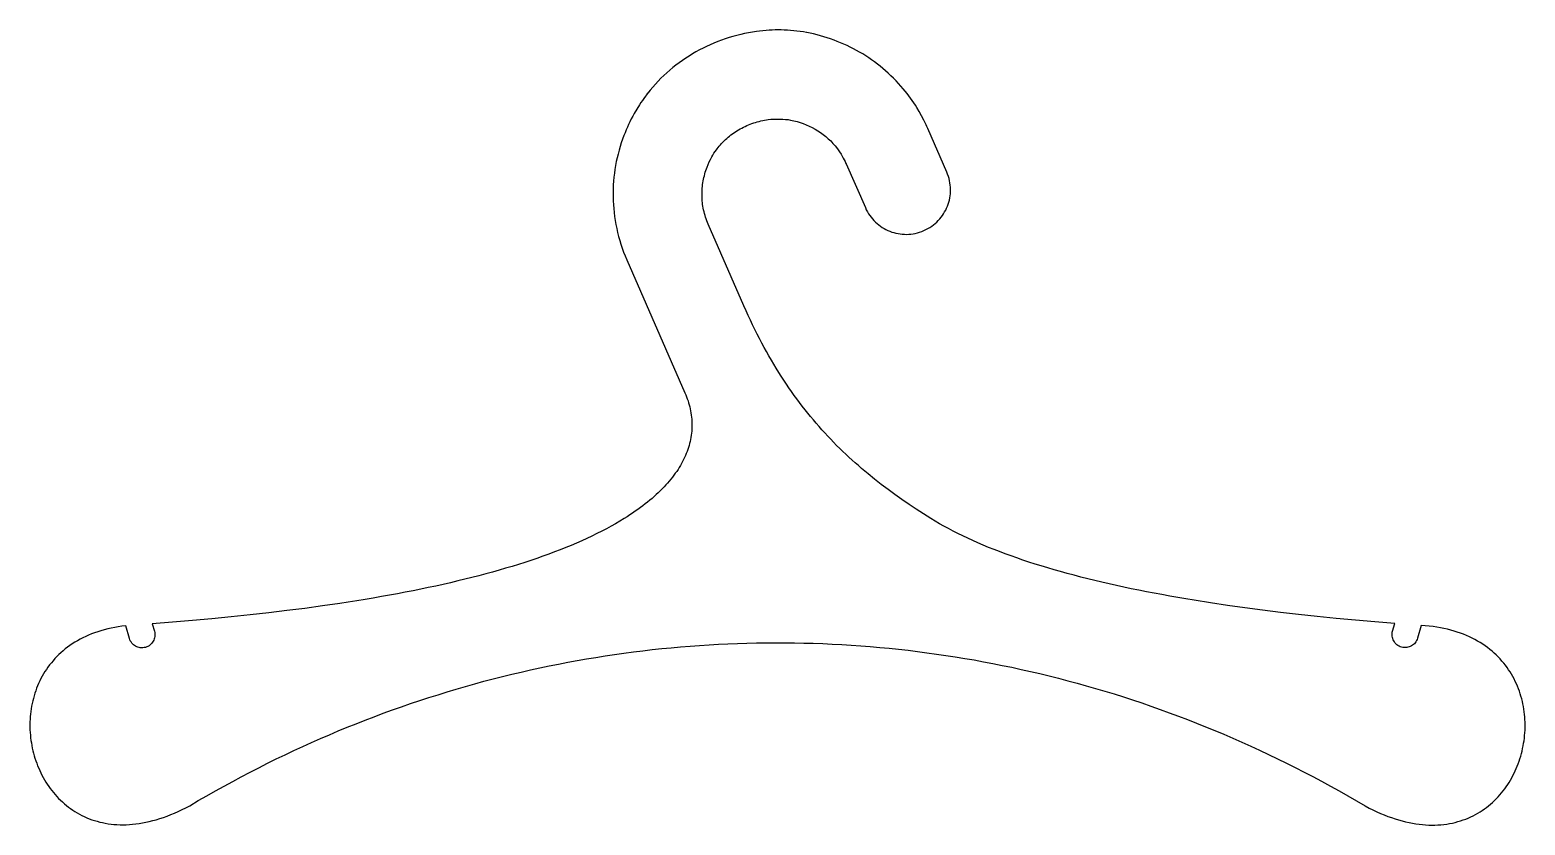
# Model space of a CAD drawing. Extents: x 27 to 2943, y 104 to 2866.
# Drawn here: x 1084.2 to 1364.2, y 966.6 to 1115.4 of the extents above; entities that cross this region are included whole.
import ezdxf

# ---------------------------------------------------------------- set-up
doc = ezdxf.new("R2010")
doc.units = 0
doc.layers.add('IMPORT_-_HANGER_PACK_EPS', color=18, linetype='CONTINUOUS')

msp = doc.modelspace()

# ---------------------------------------------------------------- linework, layer by layer
at = {"layer": 'IMPORT_-_HANGER_PACK_EPS'}
msp.add_lwpolyline([(1102.14, 1003.88), (1101.43, 1003.8), (1100.74, 1003.7), (1100.06, 1003.58), (1099.4, 1003.45), (1098.75, 1003.3), (1098.12, 1003.14), (1097.5, 1002.96), (1096.9, 1002.78), (1096.31, 1002.57), (1095.73, 1002.36), (1095.18, 1002.13), (1094.63, 1001.89), (1094.1, 1001.63), (1093.59, 1001.37), (1093.09, 1001.09), (1092.6, 1000.8), (1092.13, 1000.5), (1091.68, 1000.19), (1091.23, 999.87), (1090.8, 999.54), (1090.39, 999.2), (1089.99, 998.85), (1089.6, 998.49), (1089.23, 998.12), (1088.87, 997.74), (1088.53, 997.35), (1088.2, 996.96), (1087.88, 996.56), (1087.57, 996.15), (1087.28, 995.73), (1087.01, 995.31), (1086.74, 994.88), (1086.49, 994.44), (1086.26, 994), (1086.03, 993.55), (1085.82, 993.1), (1085.62, 992.64), (1085.44, 992.18), (1085.27, 991.72), (1085.11, 991.25), (1084.96, 990.77), (1084.83, 990.29), (1084.71, 989.81), (1084.6, 989.33), (1084.51, 988.84), (1084.42, 988.36), (1084.35, 987.87), (1084.3, 987.37), (1084.25, 986.88), (1084.22, 986.39), (1084.2, 985.89), (1084.19, 985.4), (1084.19, 984.9), (1084.2, 984.41), (1084.23, 983.92), (1084.27, 983.42), (1084.32, 982.93), (1084.38, 982.44), (1084.46, 981.95), (1084.54, 981.47), (1084.64, 980.98), (1084.75, 980.5), (1084.87, 980.02), (1085, 979.55), (1085.14, 979.08), (1085.3, 978.61), (1085.46, 978.15), (1085.64, 977.69), (1085.83, 977.23), (1086.02, 976.79), (1086.23, 976.34), (1086.45, 975.91), (1086.68, 975.48), (1086.93, 975.05), (1087.18, 974.63), (1087.44, 974.22), (1087.71, 973.82), (1088, 973.42), (1088.29, 973.04), (1088.6, 972.66), (1088.91, 972.29), (1089.24, 971.93), (1089.57, 971.57), (1089.92, 971.23), (1090.27, 970.9), (1090.64, 970.57), (1091.01, 970.26), (1091.4, 969.96), (1091.79, 969.67), (1092.2, 969.39), (1092.61, 969.12), (1093.03, 968.86), (1093.47, 968.62), (1093.91, 968.39), (1094.36, 968.17), (1094.82, 967.96), (1095.29, 967.77), (1095.77, 967.59), (1096.26, 967.43), (1096.76, 967.28), (1097.27, 967.15), (1097.78, 967.03), (1098.31, 966.92), (1098.84, 966.84), (1099.38, 966.76), (1099.93, 966.71), (1100.49, 966.67), (1101.06, 966.64), (1101.64, 966.64), (1102.22, 966.65), (1102.81, 966.68), (1103.42, 966.73), (1104.03, 966.79), (1104.64, 966.88), (1105.27, 966.98), (1105.9, 967.11), (1106.55, 967.25), (1107.2, 967.41), (1107.85, 967.59), (1108.52, 967.8), (1109.19, 968.02), (1109.87, 968.27), (1110.56, 968.54), (1111.26, 968.83), (1111.96, 969.14), (1112.67, 969.47), (1113.39, 969.83), (1114.12, 970.21), (1115.71, 971.15), (1117.32, 972.07), (1118.92, 972.98), (1120.54, 973.88), (1122.16, 974.76), (1123.78, 975.63), (1125.41, 976.48), (1127.04, 977.32), (1128.68, 978.14), (1130.32, 978.95), (1131.97, 979.74), (1133.62, 980.52), (1135.27, 981.28), (1136.94, 982.03), (1138.6, 982.77), (1140.27, 983.49), (1141.94, 984.2), (1143.62, 984.89), (1145.3, 985.56), (1146.99, 986.22), (1148.68, 986.87), (1150.37, 987.5), (1152.07, 988.12), (1153.77, 988.72), (1155.47, 989.31), (1157.18, 989.89), (1158.89, 990.44), (1160.61, 990.99), (1162.32, 991.52), (1164.04, 992.03), (1165.77, 992.53), (1167.49, 993.02), (1169.22, 993.49), (1170.95, 993.94), (1172.69, 994.38), (1174.43, 994.81), (1176.17, 995.22), (1177.91, 995.61), (1179.65, 996), (1181.4, 996.36), (1183.15, 996.71), (1184.9, 997.05), (1186.65, 997.37), (1188.41, 997.68), (1190.16, 997.97), (1191.92, 998.25), (1193.68, 998.52), (1195.44, 998.76), (1197.21, 999), (1198.97, 999.22), (1200.74, 999.42), (1202.51, 999.61), (1204.28, 999.78), (1206.05, 999.94), (1207.82, 1000.09), (1209.59, 1000.21), (1211.36, 1000.33), (1213.13, 1000.43), (1214.91, 1000.51), (1216.68, 1000.58), (1218.46, 1000.64), (1220.23, 1000.68), (1222.01, 1000.7), (1223.79, 1000.71), (1225.56, 1000.71), (1227.34, 1000.69), (1229.12, 1000.66), (1230.89, 1000.61), (1232.67, 1000.54), (1234.45, 1000.46), (1236.22, 1000.37), (1238, 1000.26), (1239.77, 1000.13), (1241.55, 1000), (1243.32, 999.84), (1245.09, 999.67), (1246.87, 999.49), (1248.64, 999.29), (1250.41, 999.08), (1252.18, 998.85), (1253.95, 998.6), (1255.71, 998.34), (1257.48, 998.07), (1259.24, 997.78), (1261.01, 997.48), (1262.77, 997.16), (1264.53, 996.83), (1266.29, 996.48), (1268.04, 996.11), (1269.8, 995.73), (1271.55, 995.34), (1273.3, 994.93), (1275.05, 994.51), (1276.79, 994.07), (1278.54, 993.61), (1280.28, 993.14), (1282.02, 992.66), (1283.75, 992.16), (1285.49, 991.65), (1287.22, 991.12), (1288.95, 990.57), (1290.67, 990.01), (1292.39, 989.44), (1294.11, 988.85), (1295.83, 988.24), (1297.54, 987.62), (1299.25, 986.99), (1300.96, 986.34), (1302.66, 985.67), (1304.36, 984.99), (1306.06, 984.3), (1307.75, 983.59), (1309.44, 982.86), (1311.12, 982.12), (1312.8, 981.36), (1314.48, 980.59), (1316.15, 979.81), (1317.82, 979), (1319.48, 978.19), (1321.14, 977.35), (1322.79, 976.51), (1324.44, 975.65), (1326.09, 974.77), (1327.73, 973.87), (1329.37, 972.97), (1331, 972.04), (1332.62, 971.11), (1334.25, 970.15), (1334.97, 969.77), (1335.69, 969.42), (1336.4, 969.08), (1337.1, 968.77), (1337.8, 968.48), (1338.49, 968.21), (1339.17, 967.97), (1339.84, 967.74), (1340.51, 967.54), (1341.17, 967.35), (1341.82, 967.19), (1342.46, 967.05), (1343.09, 966.92), (1343.72, 966.82), (1344.34, 966.73), (1344.95, 966.67), (1345.55, 966.62), (1346.14, 966.59), (1346.73, 966.58), (1347.3, 966.58), (1347.87, 966.6), (1348.43, 966.64), (1348.98, 966.7), (1349.52, 966.77), (1350.06, 966.86), (1350.58, 966.96), (1351.1, 967.08), (1351.6, 967.22), (1352.1, 967.37), (1352.59, 967.53), (1353.07, 967.71), (1353.54, 967.9), (1354, 968.1), (1354.45, 968.32), (1354.9, 968.55), (1355.33, 968.8), (1355.75, 969.05), (1356.17, 969.32), (1356.57, 969.6), (1356.97, 969.89), (1357.35, 970.19), (1357.73, 970.5), (1358.09, 970.83), (1358.45, 971.16), (1358.79, 971.5), (1359.13, 971.86), (1359.45, 972.22), (1359.77, 972.59), (1360.07, 972.97), (1360.37, 973.35), (1360.65, 973.75), (1360.93, 974.15), (1361.19, 974.56), (1361.44, 974.98), (1361.68, 975.4), (1361.91, 975.84), (1362.13, 976.27), (1362.34, 976.71), (1362.54, 977.16), (1362.73, 977.62), (1362.91, 978.07), (1363.07, 978.54), (1363.23, 979), (1363.37, 979.48), (1363.5, 979.95), (1363.62, 980.43), (1363.73, 980.91), (1363.83, 981.39), (1363.91, 981.88), (1363.99, 982.37), (1364.05, 982.86), (1364.1, 983.35), (1364.14, 983.84), (1364.17, 984.34), (1364.18, 984.83), (1364.19, 985.33), (1364.18, 985.82), (1364.16, 986.32), (1364.12, 986.81), (1364.08, 987.3), (1364.02, 987.79), (1363.95, 988.28), (1363.87, 988.77), (1363.77, 989.26), (1363.67, 989.74), (1363.55, 990.22), (1363.41, 990.7), (1363.27, 991.17), (1363.11, 991.64), (1362.94, 992.11), (1362.75, 992.57), (1362.56, 993.03), (1362.35, 993.48), (1362.12, 993.93), (1361.89, 994.37), (1361.64, 994.81), (1361.37, 995.24), (1361.1, 995.66), (1360.81, 996.08), (1360.5, 996.49), (1360.19, 996.89), (1359.85, 997.28), (1359.51, 997.67), (1359.15, 998.05), (1358.78, 998.42), (1358.39, 998.78), (1357.99, 999.13), (1357.58, 999.47), (1357.15, 999.8), (1356.71, 1000.12), (1356.25, 1000.43), (1355.78, 1000.73), (1355.29, 1001.02), (1354.79, 1001.3), (1354.28, 1001.57), (1353.75, 1001.82), (1353.21, 1002.06), (1352.65, 1002.29), (1352.08, 1002.51), (1351.49, 1002.71), (1350.89, 1002.9), (1350.27, 1003.08), (1349.64, 1003.24), (1348.99, 1003.38), (1348.33, 1003.52), (1347.65, 1003.63), (1346.96, 1003.73), (1346.25, 1003.82), (1344.73, 1003.93), (1344.73, 1003.93), (1344.05, 1001.56), (1343.97, 1001.33), (1343.87, 1001.11), (1343.75, 1000.9), (1343.61, 1000.71), (1343.45, 1000.53), (1343.28, 1000.37), (1343.09, 1000.23), (1342.89, 1000.11), (1342.68, 1000), (1342.47, 999.92), (1342.24, 999.86), (1342.01, 999.82), (1341.77, 999.8), (1341.53, 999.8), (1341.29, 999.83), (1341.04, 999.89), (1340.81, 999.97), (1340.59, 1000.07), (1340.38, 1000.19), (1340.19, 1000.33), (1340.01, 1000.49), (1339.85, 1000.66), (1339.71, 1000.85), (1339.58, 1001.05), (1339.48, 1001.26), (1339.4, 1001.48), (1339.33, 1001.71), (1339.29, 1001.94), (1339.28, 1002.18), (1339.28, 1002.42), (1339.31, 1002.66), (1339.37, 1002.9), (1339.77, 1004.3), (1336.05, 1004.6), (1332.4, 1004.93), (1328.8, 1005.27), (1325.26, 1005.62), (1321.78, 1006), (1318.36, 1006.4), (1315, 1006.81), (1311.71, 1007.24), (1308.47, 1007.7), (1305.3, 1008.17), (1302.19, 1008.66), (1300.67, 1008.92), (1299.15, 1009.18), (1297.65, 1009.44), (1296.17, 1009.71), (1294.71, 1009.98), (1293.26, 1010.26), (1291.83, 1010.54), (1290.42, 1010.83), (1289.02, 1011.13), (1287.64, 1011.43), (1286.28, 1011.73), (1284.93, 1012.04), (1283.6, 1012.36), (1282.29, 1012.68), (1280.99, 1013.01), (1279.72, 1013.34), (1278.46, 1013.68), (1277.21, 1014.02), (1275.99, 1014.37), (1274.78, 1014.72), (1273.59, 1015.08), (1272.42, 1015.45), (1271.27, 1015.82), (1270.14, 1016.19), (1269.02, 1016.58), (1267.92, 1016.96), (1266.84, 1017.36), (1265.78, 1017.76), (1264.74, 1018.16), (1263.72, 1018.57), (1262.71, 1018.99), (1261.73, 1019.41), (1260.76, 1019.84), (1259.81, 1020.27), (1258.88, 1020.71), (1257.97, 1021.16), (1257.08, 1021.61), (1256.21, 1022.07), (1255.36, 1022.53), (1254.53, 1023), (1253.71, 1023.48), (1252.92, 1023.96), (1251.53, 1024.83), (1250.17, 1025.72), (1248.82, 1026.61), (1247.49, 1027.52), (1246.19, 1028.45), (1244.9, 1029.39), (1243.63, 1030.34), (1242.37, 1031.32), (1241.14, 1032.32), (1239.93, 1033.34), (1239.33, 1033.86), (1238.74, 1034.38), (1238.15, 1034.91), (1237.56, 1035.45), (1236.98, 1035.99), (1236.4, 1036.54), (1235.83, 1037.1), (1235.26, 1037.66), (1234.7, 1038.23), (1234.15, 1038.81), (1233.59, 1039.39), (1233.04, 1039.98), (1232.5, 1040.58), (1231.96, 1041.19), (1231.43, 1041.8), (1230.9, 1042.42), (1230.37, 1043.06), (1229.85, 1043.7), (1229.34, 1044.34), (1228.82, 1045), (1228.32, 1045.67), (1227.81, 1046.34), (1227.32, 1047.02), (1226.82, 1047.72), (1226.33, 1048.42), (1225.85, 1049.13), (1225.37, 1049.85), (1224.89, 1050.59), (1224.42, 1051.33), (1223.96, 1052.08), (1223.49, 1052.84), (1223.04, 1053.62), (1222.58, 1054.4), (1222.13, 1055.2), (1221.69, 1056), (1221.25, 1056.82), (1220.81, 1057.65), (1220.38, 1058.49), (1219.96, 1059.34), (1219.53, 1060.21), (1219.12, 1061.08), (1218.7, 1061.97), (1218.29, 1062.87), (1217.89, 1063.79), (1211.21, 1079.05), (1211.07, 1079.38), (1210.94, 1079.71), (1210.82, 1080.05), (1210.71, 1080.38), (1210.61, 1080.71), (1210.51, 1081.05), (1210.43, 1081.39), (1210.35, 1081.73), (1210.28, 1082.07), (1210.22, 1082.41), (1210.17, 1082.75), (1210.13, 1083.09), (1210.1, 1083.43), (1210.07, 1083.77), (1210.06, 1084.11), (1210.05, 1084.45), (1210.05, 1084.79), (1210.05, 1085.13), (1210.07, 1085.47), (1210.1, 1085.81), (1210.13, 1086.14), (1210.17, 1086.48), (1210.22, 1086.81), (1210.27, 1087.15), (1210.34, 1087.48), (1210.41, 1087.81), (1210.49, 1088.13), (1210.57, 1088.46), (1210.67, 1088.78), (1210.77, 1089.1), (1210.88, 1089.42), (1210.99, 1089.74), (1211.2, 1090.25), (1211.41, 1090.73), (1211.64, 1091.2), (1211.88, 1091.66), (1212.08, 1091.99), (1212.29, 1092.33), (1212.51, 1092.66), (1212.74, 1092.99), (1212.91, 1093.19), (1213.07, 1093.39), (1213.08, 1093.4), (1213.06, 1093.41), (1213.27, 1093.68), (1213.49, 1093.93), (1213.71, 1094.18), (1213.94, 1094.43), (1214.18, 1094.67), (1214.43, 1094.9), (1214.68, 1095.13), (1214.93, 1095.35), (1215.2, 1095.57), (1215.47, 1095.78), (1215.74, 1095.98), (1216.02, 1096.18), (1216.31, 1096.37), (1216.6, 1096.55), (1216.89, 1096.73), (1217.19, 1096.9), (1217.5, 1097.06), (1217.81, 1097.22), (1218.12, 1097.37), (1218.43, 1097.51), (1218.75, 1097.65), (1219.08, 1097.78), (1219.4, 1097.9), (1219.73, 1098.01), (1220.06, 1098.12), (1220.4, 1098.21), (1220.73, 1098.31), (1221.07, 1098.39), (1221.41, 1098.46), (1221.76, 1098.53), (1222.1, 1098.59), (1222.44, 1098.64), (1222.93, 1098.7), (1223.46, 1098.73), (1224.02, 1098.75), (1224.61, 1098.75), (1225.16, 1098.73), (1225.68, 1098.69), (1226.17, 1098.64), (1226.64, 1098.56), (1226.65, 1098.56), (1227.25, 1098.44), (1227.84, 1098.29), (1228.43, 1098.11), (1229.01, 1097.91), (1229.58, 1097.69), (1230.14, 1097.44), (1230.69, 1097.17), (1231.23, 1096.88), (1231.75, 1096.56), (1232.26, 1096.22), (1232.75, 1095.85), (1233.24, 1095.47), (1233.7, 1095.06), (1234.15, 1094.64), (1234.57, 1094.19), (1234.98, 1093.72), (1235.25, 1093.39), (1235.52, 1093.01), (1235.8, 1092.6), (1236.09, 1092.15), (1236.31, 1091.8), (1236.51, 1091.45), (1236.69, 1091.12), (1236.86, 1090.79), (1237.01, 1090.41), (1237.01, 1090.4), (1237.03, 1090.41), (1237.04, 1090.38), (1237.05, 1090.37), (1240.64, 1082.16), (1240.82, 1081.77), (1241.02, 1081.39), (1241.23, 1081.03), (1241.47, 1080.69), (1241.71, 1080.36), (1241.97, 1080.04), (1242.25, 1079.74), (1242.53, 1079.45), (1242.83, 1079.18), (1243.15, 1078.92), (1243.47, 1078.68), (1243.8, 1078.46), (1244.14, 1078.26), (1244.5, 1078.07), (1244.86, 1077.89), (1245.23, 1077.74), (1245.6, 1077.6), (1245.98, 1077.48), (1246.37, 1077.38), (1246.76, 1077.3), (1247.16, 1077.24), (1247.56, 1077.19), (1247.96, 1077.17), (1248.36, 1077.16), (1248.77, 1077.18), (1249.17, 1077.21), (1249.58, 1077.27), (1249.99, 1077.34), (1250.39, 1077.44), (1250.79, 1077.56), (1251.19, 1077.7), (1251.59, 1077.86), (1251.98, 1078.04), (1252.35, 1078.24), (1252.71, 1078.45), (1253.06, 1078.68), (1253.39, 1078.93), (1253.71, 1079.19), (1254.01, 1079.46), (1254.3, 1079.75), (1254.57, 1080.05), (1254.82, 1080.36), (1255.06, 1080.69), (1255.29, 1081.02), (1255.49, 1081.36), (1255.68, 1081.71), (1255.85, 1082.07), (1256.01, 1082.44), (1256.15, 1082.82), (1256.27, 1083.2), (1256.37, 1083.58), (1256.45, 1083.98), (1256.51, 1084.37), (1256.56, 1084.77), (1256.58, 1085.17), (1256.59, 1085.58), (1256.57, 1085.98), (1256.54, 1086.39), (1256.48, 1086.8), (1256.41, 1087.2), (1256.31, 1087.61), (1256.19, 1088.01), (1256.05, 1088.41), (1255.89, 1088.81), (1252.32, 1096.98), (1252.34, 1096.99), (1252.33, 1097), (1252.17, 1097.35), (1252, 1097.68), (1251.59, 1098.54), (1251.17, 1099.37), (1250.73, 1100.15), (1250.28, 1100.9), (1250.01, 1101.34), (1249.72, 1101.77), (1249.42, 1102.21), (1249.11, 1102.64), (1248.78, 1103.08), (1248.45, 1103.51), (1248.1, 1103.95), (1247.74, 1104.39), (1247.3, 1104.9), (1246.85, 1105.41), (1246.38, 1105.9), (1245.91, 1106.39), (1245.43, 1106.86), (1244.94, 1107.32), (1244.44, 1107.77), (1243.93, 1108.2), (1243.41, 1108.63), (1242.89, 1109.04), (1242.35, 1109.44), (1241.81, 1109.83), (1241.26, 1110.21), (1240.7, 1110.58), (1240.14, 1110.93), (1239.56, 1111.27), (1238.99, 1111.59), (1238.4, 1111.91), (1237.81, 1112.21), (1237.21, 1112.5), (1236.61, 1112.78), (1236, 1113.04), (1235.38, 1113.29), (1234.77, 1113.53), (1234.14, 1113.75), (1233.51, 1113.96), (1232.88, 1114.16), (1232.24, 1114.34), (1231.6, 1114.51), (1230.95, 1114.67), (1230.3, 1114.81), (1229.65, 1114.93), (1229.64, 1114.94), (1229.03, 1115.04), (1228.43, 1115.14), (1227.82, 1115.22), (1227.23, 1115.28), (1226.63, 1115.34), (1226.04, 1115.38), (1225.46, 1115.41), (1224.88, 1115.43), (1224.33, 1115.43), (1223.77, 1115.42), (1223.2, 1115.4), (1222.62, 1115.37), (1222.04, 1115.33), (1221.44, 1115.27), (1220.84, 1115.21), (1220.24, 1115.13), (1219.5, 1115.02), (1218.76, 1114.89), (1218.02, 1114.74), (1217.29, 1114.58), (1216.56, 1114.4), (1215.83, 1114.2), (1215.11, 1113.98), (1214.4, 1113.75), (1213.69, 1113.5), (1212.99, 1113.24), (1212.29, 1112.96), (1211.6, 1112.66), (1210.92, 1112.34), (1210.24, 1112.01), (1209.57, 1111.67), (1208.91, 1111.31), (1208.26, 1110.93), (1207.62, 1110.54), (1206.99, 1110.14), (1206.37, 1109.71), (1205.76, 1109.28), (1205.16, 1108.83), (1204.58, 1108.37), (1204, 1107.89), (1203.44, 1107.4), (1202.89, 1106.89), (1202.35, 1106.38), (1201.83, 1105.84), (1201.32, 1105.3), (1200.82, 1104.74), (1200.34, 1104.17), (1199.88, 1103.59), (1199.87, 1103.58), (1199.87, 1103.57), (1199.85, 1103.59), (1199.84, 1103.58), (1199.63, 1103.29), (1199.44, 1103), (1199.15, 1102.61), (1198.88, 1102.22), (1198.61, 1101.82), (1198.35, 1101.42), (1197.84, 1100.6), (1197.35, 1099.77), (1197.07, 1099.26), (1196.81, 1098.76), (1196.55, 1098.25), (1196.3, 1097.74), (1196.07, 1097.22), (1195.84, 1096.71), (1195.63, 1096.19), (1195.43, 1095.68), (1195.17, 1094.99), (1194.94, 1094.3), (1194.72, 1093.61), (1194.51, 1092.9), (1194.33, 1092.2), (1194.16, 1091.49), (1194, 1090.77), (1193.86, 1090.05), (1193.74, 1089.33), (1193.64, 1088.6), (1193.56, 1087.87), (1193.49, 1087.14), (1193.44, 1086.41), (1193.4, 1085.67), (1193.39, 1084.93), (1193.39, 1084.19), (1193.41, 1083.45), (1193.45, 1082.71), (1193.51, 1081.97), (1193.58, 1081.22), (1193.68, 1080.48), (1193.79, 1079.74), (1193.92, 1079), (1194.07, 1078.26), (1194.24, 1077.52), (1194.43, 1076.78), (1194.63, 1076.04), (1194.86, 1075.31), (1195.11, 1074.58), (1195.37, 1073.85), (1195.66, 1073.12), (1195.96, 1072.4), (1206.85, 1047.5), (1207.01, 1047.13), (1207.16, 1046.75), (1207.3, 1046.37), (1207.43, 1045.99), (1207.54, 1045.62), (1207.65, 1045.24), (1207.75, 1044.86), (1207.84, 1044.48), (1207.92, 1044.1), (1207.98, 1043.72), (1208.04, 1043.34), (1208.09, 1042.96), (1208.12, 1042.58), (1208.15, 1042.2), (1208.16, 1041.82), (1208.17, 1041.44), (1208.16, 1041.06), (1208.15, 1040.68), (1208.12, 1040.3), (1208.08, 1039.92), (1208.03, 1039.54), (1207.97, 1039.16), (1207.9, 1038.78), (1207.82, 1038.41), (1207.73, 1038.03), (1207.63, 1037.65), (1207.52, 1037.27), (1207.39, 1036.9), (1207.26, 1036.52), (1207.11, 1036.14), (1206.96, 1035.77), (1206.79, 1035.39), (1206.61, 1035.02), (1206.42, 1034.65), (1206.22, 1034.28), (1206.01, 1033.9), (1205.79, 1033.53), (1205.56, 1033.16), (1205.31, 1032.79), (1205.05, 1032.43), (1204.79, 1032.06), (1204.51, 1031.69), (1204.22, 1031.33), (1203.92, 1030.96), (1203.61, 1030.6), (1203.28, 1030.24), (1202.95, 1029.88), (1202.6, 1029.52), (1202.24, 1029.16), (1201.87, 1028.8), (1201.49, 1028.45), (1201.1, 1028.09), (1200.7, 1027.74), (1200.28, 1027.39), (1199.85, 1027.04), (1199.41, 1026.69), (1198.96, 1026.34), (1198.5, 1026), (1198.03, 1025.66), (1197.54, 1025.31), (1197.04, 1024.97), (1196.53, 1024.64), (1196.01, 1024.3), (1195.48, 1023.96), (1194.68, 1023.48), (1193.85, 1022.99), (1193.01, 1022.52), (1192.14, 1022.05), (1191.26, 1021.59), (1190.36, 1021.13), (1189.43, 1020.68), (1188.49, 1020.24), (1187.53, 1019.8), (1186.55, 1019.36), (1185.55, 1018.94), (1184.53, 1018.52), (1183.49, 1018.1), (1182.43, 1017.7), (1181.35, 1017.29), (1180.25, 1016.9), (1179.14, 1016.51), (1178, 1016.12), (1176.85, 1015.74), (1175.68, 1015.37), (1174.49, 1015), (1173.28, 1014.64), (1172.05, 1014.28), (1170.8, 1013.93), (1169.54, 1013.59), (1168.26, 1013.25), (1166.96, 1012.92), (1165.64, 1012.59), (1164.31, 1012.27), (1162.96, 1011.95), (1161.58, 1011.64), (1160.2, 1011.33), (1158.79, 1011.03), (1157.37, 1010.74), (1155.93, 1010.45), (1154.47, 1010.16), (1153, 1009.88), (1151.51, 1009.61), (1150, 1009.34), (1148.48, 1009.08), (1146.94, 1008.82), (1145.38, 1008.56), (1143.8, 1008.32), (1142.21, 1008.07), (1138.98, 1007.6), (1135.69, 1007.15), (1132.33, 1006.72), (1128.91, 1006.31), (1125.43, 1005.92), (1121.88, 1005.54), (1118.28, 1005.19), (1114.61, 1004.86), (1110.89, 1004.54), (1107.1, 1004.24), (1107.5, 1002.86), (1107.56, 1002.61), (1107.59, 1002.37), (1107.59, 1002.13), (1107.57, 1001.89), (1107.53, 1001.66), (1107.47, 1001.43), (1107.39, 1001.22), (1107.28, 1001.01), (1107.16, 1000.81), (1107.02, 1000.62), (1106.86, 1000.45), (1106.68, 1000.29), (1106.49, 1000.15), (1106.28, 1000.03), (1106.06, 999.93), (1105.82, 999.84), (1105.58, 999.79), (1105.34, 999.76), (1105.1, 999.75), (1104.86, 999.77), (1104.63, 999.81), (1104.4, 999.87), (1104.18, 999.96), (1103.97, 1000.06), (1103.77, 1000.18), (1103.59, 1000.33), (1103.41, 1000.49), (1103.26, 1000.66), (1103.12, 1000.86), (1102.99, 1001.06), (1102.89, 1001.28), (1102.81, 1001.52), (1102.14, 1003.88)], close=True, dxfattribs=at)

doc.saveas('drawing.dxf')
